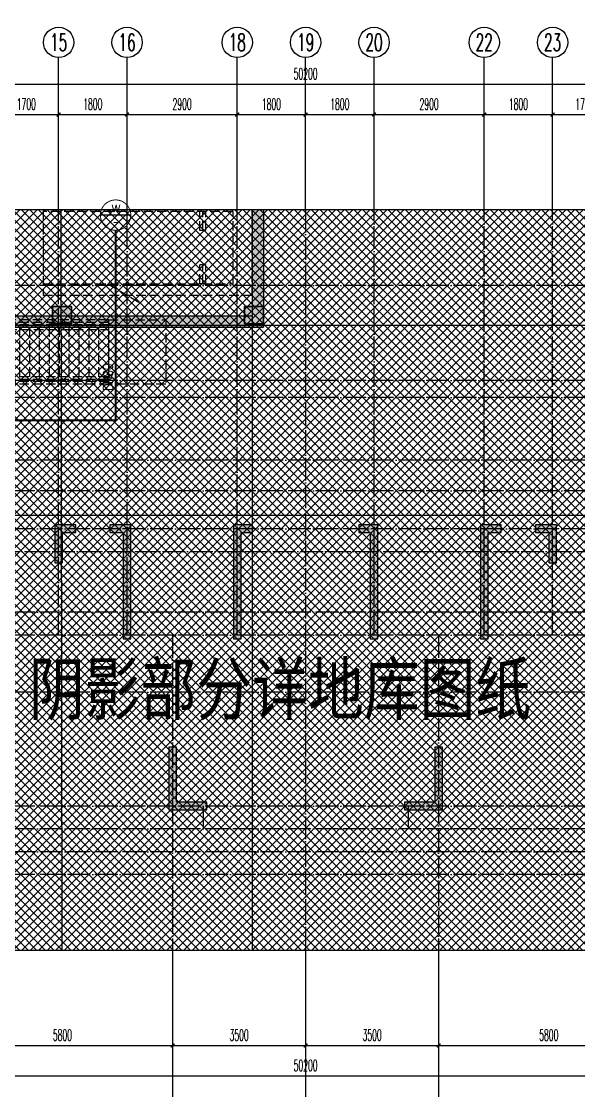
# Model space of a CAD drawing. Extents: x 27938 to 1507990, y 110129 to 923079.
# Drawn here: x 620329 to 634993, y 580436 to 608576 of the extents above; entities that cross this region are included whole.
import ezdxf
from ezdxf.enums import TextEntityAlignment as Align
from ezdxf.xclip import XClip

# ---------------------------------------------------------------- set-up
doc = ezdxf.new("R2010")
doc.units = 0
doc.header["$LTSCALE"] = 1000
doc.header["$MEASUREMENT"] = 0
doc.header["$XCLIPFRAME"] = 0
for name, pattern in [('#P_--_20B1_001_t3$0$DASH', [0.35, 0.25, -0.1]), ('DASH', [0.35, 0.25, -0.1]), ('DOTE', [2.4200000000000004, 2, -0.2, 0.02, -0.2])]:
    doc.linetypes.add(name, pattern=pattern)
for name, color, linetype in [('AXIS', 3, 'Continuous'), ('AXIS_TEXT', 7, 'Continuous'), ('COLUMN', 9, 'Continuous'), ('DIM_雨水', 4, 'Continuous'), ('DOTE', 1, 'Continuous'), ('HS-A-停车位（标准）', 9, 'Continuous'), ('HS-A-墙-砼', 41, 'Continuous'), ('PIPE-压力废', 31, 'YF'), ('PUB_HATCH', 8, 'Continuous'), ('STAIR', 2, 'Continuous'), ('text', 7, 'Continuous'), ('TEXT_压力废', 7, 'Continuous'), ('建-墙-填充', 8, 'Continuous')]:
    doc.layers.add(name, color=color, linetype=linetype)
doc.layers.add('填充', color=251, linetype='Continuous', lineweight=5)
doc.layers.add('砼柱', color=2, linetype='Continuous', lineweight=35)
doc.styles.add('_TCH_AXIS', font='COMPLEX', dxfattribs={"bigfont": 'GBCBIG'})
doc.styles.add('_TCH_DIM_T3', font='SIMPLEX.shx', dxfattribs={"width": 0.4941176470588236, "bigfont": 'GBCBIG.shx'})
doc.styles.add('_TWT_CIRCLE', font='COMPLEX', dxfattribs={"width": 1.1, "height": 3.5, "bigfont": 'HZTXT'})
doc.styles.add('_TWT_PIPEDN', font='SIMPLEX', dxfattribs={"width": 0.8, "height": 3.5, "bigfont": 'HZTXT'})
doc.styles.add('COMPLEX', font='COMPLEX')
doc.styles.get("Standard").update_dxf_attribs({"font": 'gbenor.shx', "bigfont": 'gbcbig.shx'})
doc.styles.add('黑体', font='simhei.ttf')
doc.linetypes.add('YF', pattern='A,3,-0.2,["YF",Standard,S=0.25,R=0,X=-0.1,Y=-0.115],-0.35', length=3.55)
doc.dimstyles.new('_TCH_ARCH&&100', dxfattribs={"dimtxt": 297.5, "dimasz": 100, "dimexe": 250, "dimexo": 300, "dimgap": 126.25, "dimtad": 1, "dimdec": 0, "dimzin": 0, "dimdsep": 46, "dimtxsty": '_TCH_DIM_T3', "dimblk": 'ARCHTICK', "dimcen": 0.09, "dimclrt": 4, "dimazin": 2, "dimtfac": 1, "dimtdec": 0, "dimtix": 1, "dimtmove": 2, "dimatfit": 3, "dimfxl": 100, "dimtolj": 1, "dimtzin": 0, "dimarcsym": 0})

# ---------------------------------------------------------------- blocks, each defined once
blk = doc.blocks.new('A$C25A378E3')
at = {"layer": 'HS-A-停车位（标准）', "linetype": 'DASH'}
for p, q in [((299.9288666398497, 4280.200665866025), (299.9276344913524, 4120.200664976728)), ((299.9288666398497, 4280.200665866025), (799.9285807174165, 4280.00894703425)), ((799.9285807174165, 4280.00894703425), (799.9273485837039, 4120.008946264163)), ((1699.929113851395, 4280.193678615266), (1699.927881702897, 4120.19367778569)), ((1699.929113851395, 4280.193678615266), (2199.928827928961, 4280.001959843212)), ((2199.928827928961, 4280.001959843212), (2199.927595795365, 4120.001958953799)), ((299.9276344913524, 4120.200664976728), (799.9273485837039, 4120.008946264163)), ((299.9282505712472, 4200.200665451237), (799.9279646449722, 4200.00894667895)), ((1699.927881702897, 4120.19367778569), (2199.927595795365, 4120.001958953799)), ((1699.928497782676, 4200.193678200361), (2199.928211856517, 4200.001959428308)), ((300.0205537431175, 1700.046125917463), (-199.9740653929766, 2550.049336581258)), ((2200.020893819514, 1700.035927985562), (2700.026429273654, 2550.032717227354))]:
    blk.add_line(p, q, dxfattribs=at)
for points in [[(1.164153218269348e-10, 5499.999999999884), (2499.999999842257, 5499.971898506512), (2499.938176556607, -0.02810114610474557), (-0.06182328553404659, 3.472669050097466e-07)], [(299.9943796824664, 4999.996627852321), (2199.994379562442, 4999.975270717288), (2199.938176575466, -0.02472896687686443), (299.9381766954903, -0.003371831844560802)]]:
    blk.add_lwpolyline(points, close=True, dxfattribs=at)
blk = doc.blocks.new('GFDGFSDFGD')
at = {"layer": 'PUB_HATCH'}
for points in [[(439566.4865317799, 373023.7243817647), (439016.5711227141, 373023.7242364523), (439016.5716928639, 372023.7232685714), (439216.5708743546, 372023.7239847798), (439216.5708215295, 372823.7236273639), (439566.4864635121, 372823.7234225881)], [(440466.568470567, 373023.7242148577), (440466.568470567, 372823.7242148577), (440816.568470567, 372823.7242148577), (440816.5684693679, 370023.7242154307), (441016.5684693679, 370023.7242154307), (441016.568470567, 373023.7242148577)], [(444216.4820426816, 373023.7489890837), (443716.5683577289, 373023.7489891474), (443716.5683619161, 370023.7265896607), (443916.5683628398, 370023.7265896607), (443916.5683577289, 372823.7489891474), (444216.4820426816, 372823.7489891108)], [(447016.7212195953, 373023.7489890837), (447016.7212195953, 372823.7489891108), (447316.6349045481, 372823.7489891474), (447316.6348994372, 370023.7265896607), (447516.6349003609, 370023.7265896607), (447516.6349045481, 373023.7489891474)], [(450766.6347917099, 373023.7242148577), (450216.6347917099, 373023.7242148577), (450216.634792909, 370023.7242154307), (450416.634792909, 370023.7242154307), (450416.6347917099, 372823.7242148577), (450766.6347917099, 372823.7242148577)], [(451666.7167304971, 373023.7243817647), (451666.7167987649, 372823.7234225881), (452016.6324407475, 372823.7236273639), (452016.6323879224, 372023.7239847798), (452216.631569413, 372023.7232685714), (452216.6321395629, 373023.7242364523)], [(443016.5668361224, 365523.7242152719), (443016.5668361224, 365723.7242152719), (442216.5679624286, 365723.7242152694), (442216.5679636151, 367173.7241577404), (442016.5679636151, 367173.7241577404), (442016.5679624286, 365523.7242152694)], [(448216.6364261545, 365523.7242152719), (449216.6352998484, 365523.7242152694), (449216.6352986619, 367173.7241577404), (449016.6352986619, 367173.7241577404), (449016.6352998484, 365723.7242152694), (448216.6364261545, 365723.7242152719)]]:
    blk.add_hatch(color=256, dxfattribs=at).paths.add_polyline_path(points)
at = {"layer": 'COLUMN', "color": 6}
for p, q in [((439566.4865317799, 373023.7243817647), (439016.5711227141, 373023.7242364523)), ((439016.5711227141, 373023.7242364523), (439016.5716928639, 372023.7232685714)), ((439566.4864635121, 372823.7234225881), (439566.4865317799, 373023.7243817647)), ((440466.568470567, 373023.7242148577), (440466.568470567, 372823.7242148577)), ((441016.568470567, 373023.7242148577), (440466.568470567, 373023.7242148577)), ((441016.5684693679, 370023.7242154307), (441016.568470567, 373023.7242148577)), ((444216.4820426816, 373023.7489890837), (443716.5683577289, 373023.7489891474)), ((443716.5683577289, 373023.7489891474), (443716.5683619161, 370023.7265896607)), ((444216.4820426816, 372823.7489891108), (444216.4820426816, 373023.7489890837)), ((447016.7212195953, 373023.7489890837), (447016.7212195953, 372823.7489891108)), ((447516.6349045481, 373023.7489891474), (447016.7212195953, 373023.7489890837)), ((447516.6349003609, 370023.7265896607), (447516.6349045481, 373023.7489891474)), ((450766.6347917099, 373023.7242148577), (450216.6347917099, 373023.7242148577)), ((450216.6347917099, 373023.7242148577), (450216.634792909, 370023.7242154307)), ((450766.6347917099, 372823.7242148577), (450766.6347917099, 373023.7242148577)), ((451666.7167304971, 373023.7243817647), (451666.7167987649, 372823.7234225881)), ((452216.6321395629, 373023.7242364523), (451666.7167304971, 373023.7243817647)), ((452216.631569413, 372023.7232685714), (452216.6321395629, 373023.7242364523)), ((439216.5708743546, 372023.7239847798), (439216.5708215295, 372823.7236273639)), ((439216.5708215295, 372823.7236273639), (439566.4864635121, 372823.7234225881)), ((440466.568470567, 372823.7242148577), (440816.568470567, 372823.7242148577)), ((440816.568470567, 372823.7242148577), (440816.5684693679, 370023.7242154307)), ((443916.5683628398, 370023.7265896607), (443916.5683577289, 372823.7489891474)), ((443916.5683577289, 372823.7489891474), (444216.4820426816, 372823.7489891108)), ((447016.7212195953, 372823.7489891108), (447316.6349045481, 372823.7489891474)), ((447316.6349045481, 372823.7489891474), (447316.6348994372, 370023.7265896607)), ((450416.634792909, 370023.7242154307), (450416.6347917099, 372823.7242148577)), ((450416.6347917099, 372823.7242148577), (450766.6347917099, 372823.7242148577)), ((451666.7167987649, 372823.7234225881), (452016.6324407475, 372823.7236273639)), ((452016.6324407475, 372823.7236273639), (452016.6323879224, 372023.7239847798)), ((439016.5716928639, 372023.7232685714), (439216.5708743546, 372023.7239847798)), ((452016.6323879224, 372023.7239847798), (452216.631569413, 372023.7232685714)), ((440816.5684693679, 370023.7242154307), (441016.5684693679, 370023.7242154307)), ((443716.5683619161, 370023.7265896607), (443916.5683628398, 370023.7265896607)), ((447316.6348994372, 370023.7265896607), (447516.6349003609, 370023.7265896607)), ((450216.634792909, 370023.7242154307), (450416.634792909, 370023.7242154307)), ((442216.5679636151, 367173.7241577404), (442016.5679636151, 367173.7241577404)), ((442016.5679636151, 367173.7241577404), (442016.5679624286, 365523.7242152694)), ((442216.5679624286, 365723.7242152694), (442216.5679636151, 367173.7241577404)), ((449216.6352986619, 367173.7241577404), (449016.6352986619, 367173.7241577404)), ((449016.6352986619, 367173.7241577404), (449016.6352998484, 365723.7242152694)), ((449216.6352998484, 365523.7242152694), (449216.6352986619, 367173.7241577404)), ((443016.5668361224, 365723.7242152719), (442216.5679624286, 365723.7242152694)), ((443016.5668361224, 365523.7242152719), (443016.5668361224, 365723.7242152719)), ((449016.6352998484, 365723.7242152694), (448216.6364261545, 365723.7242152719)), ((448216.6364261545, 365723.7242152719), (448216.6364261545, 365523.7242152719)), ((442016.5679624286, 365523.7242152694), (443016.5668361224, 365523.7242152719)), ((448216.6364261545, 365523.7242152719), (449216.6352998484, 365523.7242152694))]:
    blk.add_line(p, q, dxfattribs=at)
blk = doc.blocks.new('DFBFBFBGF')
at = {"layer": 'STAIR', "color": 246, "linetype": '#P_--_20B1_001_t3$0$DASH'}
for p, q in [((293136.325158803, 754230.1456084143), (287316.5787030022, 754230.1456084143)), ((293136.3251588031, 754160.1456084616), (287316.5787030022, 754160.1456084708)), ((293136.3251588018, 754030.1456084143), (293136.325158803, 754230.1456084143)), ((293136.3251588029, 754100.1456084616), (287316.5787030022, 754100.1456084704)), ((293136.3251588018, 754030.1456084143), (287316.5787030022, 754030.1456084145)), ((293136.325158803, 754030.1456084299), (288716.325158803, 754030.1456084299)), ((288716.325158803, 752730.1456084299), (288716.325158803, 754030.1456084299)), ((288716.325158803, 753970.1456084145), (293136.3251588018, 753970.1456083918)), ((288976.325158803, 752730.1456084299), (288976.325158803, 754030.1456084299)), ((289236.325158803, 752730.1456084299), (289236.325158803, 754030.1456084299)), ((289496.325158803, 752730.1456084299), (289496.325158803, 754030.1456084299)), ((289756.325158803, 752730.1456084299), (289756.325158803, 754030.1456084299)), ((290016.325158803, 752730.1456084299), (290016.325158803, 754030.1456084299)), ((290276.325158803, 752730.1456084299), (290276.325158803, 754030.1456084299)), ((290536.325158803, 752730.1456084299), (290536.325158803, 754030.1456084299)), ((290796.325158803, 752730.1456084299), (290796.325158803, 754030.1456084299)), ((291056.325158803, 752730.1456084299), (291056.325158803, 754030.1456084299)), ((291316.325158803, 752730.1456084299), (291316.325158803, 754030.1456084299)), ((291576.325158803, 752730.1456084299), (291576.325158803, 754030.1456084299)), ((291836.325158803, 752730.1456084299), (291836.325158803, 754030.1456084299)), ((292096.325158803, 752730.1456084299), (292096.325158803, 754030.1456084299)), ((292356.325158803, 752730.1456084299), (292356.325158803, 754030.1456084299)), ((292616.325158803, 752730.1456084299), (292616.325158803, 754030.1456084299)), ((292876.325158803, 752730.1456084299), (292876.325158803, 754030.1456084299)), ((293136.325158803, 752730.1456084299), (293136.325158803, 754030.1456084299)), ((293136.325158803, 752730.1456083826), (287316.5787030022, 752730.1456085002)), ((293136.3251588031, 752660.1456084299), (287316.5787030022, 752660.1456085349)), ((293136.3251588029, 752600.1456084299), (287316.5787030022, 752600.1456085352)), ((293136.3251588018, 752530.1456083826), (287316.5787030022, 752530.1456085071)), ((293136.325158803, 752730.1456084299), (288716.325158803, 752730.1456084299)), ((293136.3251588018, 752530.1456083826), (293136.325158803, 752730.1456083826))]:
    blk.add_line(p, q, dxfattribs=at)
blk.add_lwpolyline([(293136.325158803, 754230.1456084143), (294636.325158803, 754230.1456084143), (294636.325158803, 752530.1456083859), (293136.325158803, 752530.1456083859)], close=True, dxfattribs=at)
blk = doc.blocks.new('A$C74D73064')
at = {"layer": 'PUB_HATCH'}
for points in [[(130604.9318728894, 49118.66647453594), (130304.9318728894, 49118.66647453594), (130304.9318728895, 26773.82802979221), (130604.9318728895, 26473.8280308953)], [(125055.0351011349, 27019.25646163791), (125055.0351011349, 26569.25646163791), (125555.0351011349, 26569.25646163791), (125555.0351011349, 27019.25646163791)], [(130105.0351011349, 27019.25646163791), (130105.0351011349, 26569.25646163791), (130605.0351011349, 26569.25646163791), (130605.0351011349, 27019.25646163791)]]:
    blk.add_hatch(color=256, dxfattribs=at).paths.add_polyline_path(points)
at = {"layer": '填充'}
h = blk.add_hatch(dxfattribs=at)
h.set_pattern_fill('ANSI37', color=196, scale=100, style=0)
h.set_pattern_definition([(45, (-58932.59737397294, 57522.26104246161), (-112.2532015133644, 112.2532015133644), []), (135, (-58932.59737397294, 57522.26104246161), (-112.2532015133644, -112.2532015133644), [])])
h.paths.add_polyline_path([(117713.0347873358, 26673.58880965563), (117713.027807497, 25173.58439648885), (115163.0342666196, 25173.58439648873), (115163.0342666114, 23323.58563984511), (112162.9444614897, 23323.58563984593), (112162.944461487, 21073.60118549096), (113013.0466832343, 21073.56693949201), (113012.9889810322, 17373.59050885006), (117763.0345603736, 17373.52868499467), (117763.0308565806, 16673.58704488305), (120663.0330159289, 16673.58575970726), (120663.0353051919, 18773.65327837307), (120813.0364809121, 18773.51778691052), (120813.0341917342, 20673.72125824005), (120813.0312230967, 20673.83559061296), (120813.0381693014, 26673.58549266867)], flags=16)
h.paths.add_polyline_path([(122063.1425731329, 24973.82839983073), (120813.0362014109, 24973.82984714018), (120813.0391393763, 26673.82799488824), (122063.133088876, 26673.82048592455)])
h.paths.add_polyline_path([(104713.0339338902, 29573.58962593274), (158713.0208014316, 29573.58962593274), (158713.0208014316, 10073.58962710958), (104713.0339338902, 10073.58962710958)])
at = {"layer": '建-墙-填充'}
blk.add_hatch(color=256, dxfattribs=at).paths.add_polyline_path([(121996.4672588403, 26573.82799924313), (122113.1342046352, 26473.82799967211), (130604.9318728895, 26473.8280308953), (130304.9318728895, 26773.82802979221), (122013.1333672546, 26773.8279993044)])
at = {"color": 3}
blk.add_lwpolyline([(104713.0339338902, 29573.58962593274), (158713.0208014316, 29573.58962593274), (158713.0208014316, 10073.58962710958), (104713.0339338902, 10073.58962710958)], close=True, dxfattribs=at)
at = {"layer": 'DOTE', "color": 5}
for p, q in [((125240.0351011326, 54519.25646165141), (125305.0351011326, 3986.254199284944)), ((130305.0351011317, 54519.25646165141), (130305.0351011317, 3986.254199285409)), ((186069.1586907372, 26519.29986870708), (-82096.49317365023, 26519.29986870696)), ((186069.1586907371, 21519.29986870696), (-82096.49317365023, 21519.29986870696))]:
    blk.add_line(p, q, dxfattribs=at)
at = {"layer": 'HS-A-墙-砼'}
for p, q in [((130304.9318728894, 49118.66647453594), (130304.9318728895, 26773.82802979221)), ((130604.9318728894, 49118.66647453594), (130604.9318728895, 26473.8280308953)), ((122013.1333672546, 26773.8279993044), (130304.9318728895, 26773.82802979221)), ((122113.1342046352, 26473.82799967211), (130604.9318728895, 26473.8280308953))]:
    blk.add_line(p, q, dxfattribs=at)
at = {"layer": 'PUB_HATCH'}
for points in [[(125055.0351011349, 27019.25646163791), (125055.0351011349, 26569.25646163791), (125555.0351011349, 26569.25646163791), (125555.0351011349, 27019.25646163791)], [(130105.0351011349, 27019.25646163791), (130105.0351011349, 26569.25646163791), (130605.0351011349, 26569.25646163791), (130605.0351011349, 27019.25646163791)]]:
    blk.add_lwpolyline(points, close=True, dxfattribs=at)
at = {"layer": '砼柱', "lineweight": 35}
for points in [[(125055.0351011349, 27019.25646163791), (125055.0351011349, 26569.25646163791), (125555.0351011349, 26569.25646163791), (125555.0351011349, 27019.25646163791)], [(130105.0351011349, 27019.25646163791), (130105.0351011349, 26569.25646163791), (130605.0351011349, 26569.25646163791), (130605.0351011349, 27019.25646163791)]]:
    blk.add_lwpolyline(points, close=True, dxfattribs=at)
for name, p in [('DFBFBFBGF', (-166603.5447669273, -727556.3239211563)), ('GFDGFSDFGD', (-313903.5447653758, -351750.1352055786))]:
    blk.add_blockref(name, p)
at = {"layer": 'HS-A-停车位（标准）', "linetype": 'DASH', "xscale": -0.9999999999999998, "rotation": 269.9993559612105}
blk.add_blockref('A$C25A378E3', (124805.035101479, 27319.3182849366), dxfattribs=at)
blk = doc.blocks.new('HFHFTHFD')
at = {"layer": 'DOTE', "color": 0, "linetype": 'DOTE', "ltscale": 0.3}
for p, q in [((439116.5787031571, 601748.8100473222), (439116.5787025715, 612948.8100463543)), ((440916.5787032476, 601748.8100473222), (440916.5787032476, 612948.8100463543)), ((443816.578703357, 601748.8100391305), (443816.5787033571, 612948.8100463543)), ((445616.5787024723, 612948.8100463543), (445616.5787024723, 593448.8100475312)), ((447416.5787015875, 601748.8100391305), (447416.5787015874, 612948.8100463543)), ((450316.5787016969, 601748.8100473222), (450316.5787016969, 612948.8100463543)), ((452116.5787017875, 601748.8100473222), (452116.578702373, 612948.8100463543)), ((472616.5787020951, 610948.8100463543), (418616.5787028495, 610948.8100463543)), ((472616.5787020951, 608448.8100463543), (418616.5787028495, 608448.8100463543)), ((472616.5787020951, 607998.8100463543), (418616.5787028495, 607998.8100463543)), ((472616.5787020951, 606348.8100465569), (418616.5787028495, 606348.8100465569)), ((472616.5787020951, 605548.8100406288), (418616.5787028495, 605548.8100406289)), ((472616.5787020951, 604548.8100471114), (418616.5787028495, 604548.8100471116)), ((418616.5787028495, 603949.0803176122), (472616.5787020951, 603949.0802720234)), ((472616.5787020951, 602348.8100463724), (418616.5787028495, 602348.8100463726)), ((472616.5787020951, 601748.8100473221), (418616.5787028495, 601748.8100473222)), ((442116.5787120232, 601748.8100392178), (442116.5787120232, 593448.8100475312)), ((449116.5786929213, 601748.8100392178), (449116.5786929213, 593448.8100475312)), ((472616.5787020951, 600248.810045596), (418616.5787028495, 600248.8100466327)), ((472616.5787020951, 597248.8100389724), (418616.5787028495, 597248.8100389724)), ((442916.5787231674, 597248.8100389725), (442916.5787231674, 596648.8100389723)), ((448316.5786817771, 597248.8100389725), (448316.5786817771, 596648.8100389723)), ((472616.5787020951, 596648.8100389723), (418616.5787028495, 596648.8100389723)), ((472616.5787020951, 596048.810047531), (418616.5787028495, 596048.810047531)), ((472616.5787020951, 595448.810047531), (418616.5787028495, 595448.8100475312))]:
    blk.add_line(p, q, dxfattribs=at)
blk = doc.blocks.new('_ArchTick')
at = {"color": 0, "linetype": 'ByBlock', "const_width": 0.4}
blk.add_lwpolyline([(-0.5, -0.5), (0.5, 0.5)], dxfattribs=at)
blk = doc.blocks.new('*D357')
at = {"layer": 'AXIS', "color": 0, "lineweight": -2}
for p, q in [((634309.3968906796, 603923.7467498609), (634309.3968906796, 606373.7467498184)), ((636009.3968895422, 603923.746749776), (636009.3968895422, 606373.7467498184)), ((634309.3968906796, 606123.7467498184), (636009.3968895422, 606123.7467498184))]:
    blk.add_line(p, q, dxfattribs=at)
at = {"layer": 'Defpoints', "color": 0}
for p in [(636009.3968895422, 606123.7467498184), (634309.3968906796, 603623.7467498609), (636009.3968895422, 603623.746749776)]:
    blk.add_point(p, dxfattribs=at)
at = {"layer": 'AXIS', "color": 0, "lineweight": -2, "xscale": 100, "yscale": 100, "zscale": 100, "rotation": 180}
blk.add_blockref('_ArchTick', (634309.3968906796, 606123.7467498184), dxfattribs=at)
at = {"layer": 'AXIS', "color": 0, "lineweight": -2, "xscale": 100, "yscale": 100, "zscale": 100}
blk.add_blockref('_ArchTick', (636009.3968895422, 606123.7467498184), dxfattribs=at)
at = {"layer": 'AXIS', "color": 4, "insert": (635159.3968901109, 606398.7467498184), "char_height": 297.5, "attachment_point": 5, "style": '_TCH_DIM_T3'}
blk.add_mtext('\\A1;1700', dxfattribs=at)
blk = doc.blocks.new('*D358')
at = {"layer": 'AXIS', "color": 0, "lineweight": -2}
for p, q in [((632509.3968900295, 603923.7467499509), (632509.3968900295, 606373.7467499059)), ((634309.3968906796, 603923.7467498609), (634309.3968906796, 606373.7467499059)), ((632509.3968900295, 606123.7467499059), (634309.3968906796, 606123.7467499059))]:
    blk.add_line(p, q, dxfattribs=at)
at = {"layer": 'Defpoints', "color": 0}
for p in [(634309.3968906796, 606123.7467499059), (632509.3968900295, 603623.7467499509), (634309.3968906796, 603623.7467498609)]:
    blk.add_point(p, dxfattribs=at)
at = {"layer": 'AXIS', "color": 0, "lineweight": -2, "xscale": 100, "yscale": 100, "zscale": 100, "rotation": 180}
blk.add_blockref('_ArchTick', (632509.3968900295, 606123.7467499059), dxfattribs=at)
at = {"layer": 'AXIS', "color": 0, "lineweight": -2, "xscale": 100, "yscale": 100, "zscale": 100}
blk.add_blockref('_ArchTick', (634309.3968906796, 606123.7467499059), dxfattribs=at)
at = {"layer": 'AXIS', "color": 4, "insert": (633409.3968903546, 606398.7467499059), "char_height": 297.5, "attachment_point": 5, "style": '_TCH_DIM_T3'}
blk.add_mtext('\\A1;1800', dxfattribs=at)
blk = doc.blocks.new('*D359')
at = {"layer": 'AXIS', "color": 0, "lineweight": -2}
for p, q in [((629609.3968899201, 603923.746750096), (629609.3968899201, 606373.7467500234)), ((632509.3968900295, 603923.7467499509), (632509.3968900295, 606373.7467500234)), ((629609.3968899201, 606123.7467500234), (632509.3968900295, 606123.7467500234))]:
    blk.add_line(p, q, dxfattribs=at)
at = {"layer": 'Defpoints', "color": 0}
for p in [(632509.3968900295, 606123.7467500234), (629609.3968899201, 603623.746750096), (632509.3968900295, 603623.7467499509)]:
    blk.add_point(p, dxfattribs=at)
at = {"layer": 'AXIS', "color": 0, "lineweight": -2, "xscale": 100, "yscale": 100, "zscale": 100, "rotation": 180}
blk.add_blockref('_ArchTick', (629609.3968899201, 606123.7467500234), dxfattribs=at)
at = {"layer": 'AXIS', "color": 0, "lineweight": -2, "xscale": 100, "yscale": 100, "zscale": 100}
blk.add_blockref('_ArchTick', (632509.3968900295, 606123.7467500234), dxfattribs=at)
at = {"layer": 'AXIS', "color": 4, "insert": (631059.3968899748, 606398.7467500234), "char_height": 297.5, "attachment_point": 5, "style": '_TCH_DIM_T3'}
blk.add_mtext('\\A1;2900', dxfattribs=at)
blk = doc.blocks.new('*D360')
at = {"layer": 'AXIS', "color": 0, "lineweight": -2}
for p, q in [((627809.3968908049, 603923.746750186), (627809.3968908049, 606373.746750141)), ((629609.3968899201, 603923.746750096), (629609.3968899201, 606373.746750141)), ((627809.3968908049, 606123.746750141), (629609.3968899201, 606123.746750141))]:
    blk.add_line(p, q, dxfattribs=at)
at = {"layer": 'Defpoints', "color": 0}
for p in [(629609.3968899201, 606123.746750141), (627809.3968908049, 603623.746750186), (629609.3968899201, 603623.746750096)]:
    blk.add_point(p, dxfattribs=at)
at = {"layer": 'AXIS', "color": 0, "lineweight": -2, "xscale": 100, "yscale": 100, "zscale": 100, "rotation": 180}
blk.add_blockref('_ArchTick', (627809.3968908049, 606123.746750141), dxfattribs=at)
at = {"layer": 'AXIS', "color": 0, "lineweight": -2, "xscale": 100, "yscale": 100, "zscale": 100}
blk.add_blockref('_ArchTick', (629609.3968899201, 606123.746750141), dxfattribs=at)
at = {"layer": 'AXIS', "color": 4, "insert": (628709.3968903625, 606398.746750141), "char_height": 297.5, "attachment_point": 5, "style": '_TCH_DIM_T3'}
blk.add_mtext('\\A1;1800', dxfattribs=at)
blk = doc.blocks.new('*D369')
at = {"layer": 'AXIS', "color": 0, "lineweight": -2}
for p, q in [((619609.3968920679, 603923.7467501861), (619609.3968920679, 606373.7467501861)), ((621309.3968909304, 603923.7467501861), (621309.3968909304, 606373.7467501861)), ((619609.3968920679, 606123.7467501861), (621309.3968909304, 606123.7467501861))]:
    blk.add_line(p, q, dxfattribs=at)
at = {"layer": 'Defpoints', "color": 0}
for p in [(621309.3968909304, 606123.7467501861), (619609.3968920679, 603623.7467501861), (621309.3968909304, 603623.7467501861)]:
    blk.add_point(p, dxfattribs=at)
at = {"layer": 'AXIS', "color": 0, "lineweight": -2, "xscale": 100, "yscale": 100, "zscale": 100, "rotation": 180}
blk.add_blockref('_ArchTick', (619609.3968920679, 606123.7467501861), dxfattribs=at)
at = {"layer": 'AXIS', "color": 0, "lineweight": -2, "xscale": 100, "yscale": 100, "zscale": 100}
blk.add_blockref('_ArchTick', (621309.3968909304, 606123.7467501861), dxfattribs=at)
at = {"layer": 'AXIS', "color": 4, "insert": (620459.3968914992, 606398.7467501861), "char_height": 297.5, "attachment_point": 5, "style": '_TCH_DIM_T3'}
blk.add_mtext('\\A1;1700', dxfattribs=at)
blk = doc.blocks.new('*D370')
at = {"layer": 'AXIS', "color": 0, "lineweight": -2}
for p, q in [((621309.3968909304, 603923.7467501861), (621309.3968909304, 606373.7467501861)), ((623109.3968915804, 603923.7467501861), (623109.3968915804, 606373.7467501861)), ((621309.3968909304, 606123.7467501861), (623109.3968915804, 606123.7467501861))]:
    blk.add_line(p, q, dxfattribs=at)
at = {"layer": 'Defpoints', "color": 0}
for p in [(623109.3968915804, 606123.7467501861), (621309.3968909304, 603623.7467501861), (623109.3968915804, 603623.7467501861)]:
    blk.add_point(p, dxfattribs=at)
at = {"layer": 'AXIS', "color": 0, "lineweight": -2, "xscale": 100, "yscale": 100, "zscale": 100, "rotation": 180}
blk.add_blockref('_ArchTick', (621309.3968909304, 606123.7467501861), dxfattribs=at)
at = {"layer": 'AXIS', "color": 0, "lineweight": -2, "xscale": 100, "yscale": 100, "zscale": 100}
blk.add_blockref('_ArchTick', (623109.3968915804, 606123.7467501861), dxfattribs=at)
at = {"layer": 'AXIS', "color": 4, "insert": (622209.3968912554, 606398.7467501861), "char_height": 297.5, "attachment_point": 5, "style": '_TCH_DIM_T3'}
blk.add_mtext('\\A1;1800', dxfattribs=at)
blk = doc.blocks.new('*D371')
at = {"layer": 'AXIS', "color": 0, "lineweight": -2}
for p, q in [((623109.3968915804, 603923.7467501861), (623109.3968915804, 606373.7467501861)), ((626009.3968916901, 603923.7467501861), (626009.3968916901, 606373.7467501861)), ((623109.3968915804, 606123.7467501861), (626009.3968916901, 606123.7467501861))]:
    blk.add_line(p, q, dxfattribs=at)
at = {"layer": 'Defpoints', "color": 0}
for p in [(626009.3968916901, 606123.7467501861), (623109.3968915804, 603623.7467501861), (626009.3968916901, 603623.7467501861)]:
    blk.add_point(p, dxfattribs=at)
at = {"layer": 'AXIS', "color": 0, "lineweight": -2, "xscale": 100, "yscale": 100, "zscale": 100, "rotation": 180}
blk.add_blockref('_ArchTick', (623109.3968915804, 606123.7467501861), dxfattribs=at)
at = {"layer": 'AXIS', "color": 0, "lineweight": -2, "xscale": 100, "yscale": 100, "zscale": 100}
blk.add_blockref('_ArchTick', (626009.3968916901, 606123.7467501861), dxfattribs=at)
at = {"layer": 'AXIS', "color": 4, "insert": (624559.3968916353, 606398.7467501861), "char_height": 297.5, "attachment_point": 5, "style": '_TCH_DIM_T3'}
blk.add_mtext('\\A1;2900', dxfattribs=at)
blk = doc.blocks.new('*D372')
at = {"layer": 'AXIS', "color": 0, "lineweight": -2}
for p, q in [((626009.3968916901, 603923.7467501861), (626009.3968916901, 606373.7467501861)), ((627809.3968908052, 603923.7467501861), (627809.3968908052, 606373.7467501861)), ((626009.3968916901, 606123.7467501861), (627809.3968908052, 606123.7467501861))]:
    blk.add_line(p, q, dxfattribs=at)
at = {"layer": 'Defpoints', "color": 0}
for p in [(627809.3968908052, 606123.7467501861), (626009.3968916901, 603623.7467501861), (627809.3968908052, 603623.7467501861)]:
    blk.add_point(p, dxfattribs=at)
at = {"layer": 'AXIS', "color": 0, "lineweight": -2, "xscale": 100, "yscale": 100, "zscale": 100, "rotation": 180}
blk.add_blockref('_ArchTick', (626009.3968916901, 606123.7467501861), dxfattribs=at)
at = {"layer": 'AXIS', "color": 0, "lineweight": -2, "xscale": 100, "yscale": 100, "zscale": 100}
blk.add_blockref('_ArchTick', (627809.3968908052, 606123.7467501861), dxfattribs=at)
at = {"layer": 'AXIS', "color": 4, "insert": (626909.3968912477, 606398.7467501861), "char_height": 297.5, "attachment_point": 5, "style": '_TCH_DIM_T3'}
blk.add_mtext('\\A1;1800', dxfattribs=at)
blk = doc.blocks.new('*D373')
at = {"layer": 'AXIS', "color": 0, "lineweight": -2}
for p, q in [((602709.3968911532, 603923.7467489267), (602709.3968911532, 607173.7467501863)), ((652909.3968904568, 603923.7467489267), (652909.3968904568, 607173.7467501863)), ((602709.3968911532, 606923.7467501863), (652909.3968904568, 606923.7467501863))]:
    blk.add_line(p, q, dxfattribs=at)
at = {"layer": 'Defpoints', "color": 0}
for p in [(652909.3968904568, 606923.7467501863), (602709.3968911532, 603623.7467489267), (652909.3968904568, 603623.7467489267)]:
    blk.add_point(p, dxfattribs=at)
at = {"layer": 'AXIS', "color": 0, "lineweight": -2, "xscale": 100, "yscale": 100, "zscale": 100, "rotation": 180}
blk.add_blockref('_ArchTick', (602709.3968911532, 606923.7467501863), dxfattribs=at)
at = {"layer": 'AXIS', "color": 0, "lineweight": -2, "xscale": 100, "yscale": 100, "zscale": 100}
blk.add_blockref('_ArchTick', (652909.3968904568, 606923.7467501863), dxfattribs=at)
at = {"layer": 'AXIS', "color": 4, "insert": (627809.396890805, 607198.7467501863), "char_height": 297.5, "attachment_point": 5, "style": '_TCH_DIM_T3'}
blk.add_mtext('\\A1;50200', dxfattribs=at)
blk = doc.blocks.new('*D379')
at = {"layer": 'AXIS', "color": 0, "lineweight": -2}
for p, q in [((631309.3903153986, 583823.746751363), (631309.3903153986, 581373.746751363)), ((637109.3754160679, 583823.746751363), (637109.3754160679, 581373.746751363)), ((631309.3903153986, 581623.746751363), (637109.3754160679, 581623.746751363))]:
    blk.add_line(p, q, dxfattribs=at)
at = {"layer": 'Defpoints', "color": 0}
for p in [(631309.3903153986, 584123.746751363), (637109.3754160679, 584123.746751363), (637109.3754160679, 581623.746751363)]:
    blk.add_point(p, dxfattribs=at)
at = {"layer": 'AXIS', "color": 0, "lineweight": -2, "xscale": 100, "yscale": 100, "zscale": 100, "rotation": 180}
blk.add_blockref('_ArchTick', (631309.3903153986, 581623.746751363), dxfattribs=at)
at = {"layer": 'AXIS', "color": 0, "lineweight": -2, "xscale": 100, "yscale": 100, "zscale": 100}
blk.add_blockref('_ArchTick', (637109.3754160679, 581623.746751363), dxfattribs=at)
at = {"layer": 'AXIS', "color": 4, "insert": (634209.3828657332, 581898.746751363), "char_height": 297.5, "attachment_point": 5, "style": '_TCH_DIM_T3'}
blk.add_mtext('\\A1;5800', dxfattribs=at)
blk = doc.blocks.new('*D380')
at = {"layer": 'AXIS', "color": 0, "lineweight": -2}
for p, q in [((627809.3903249495, 583823.746751363), (627809.3903249495, 581373.746751363)), ((631309.3903153986, 583823.746751363), (631309.3903153986, 581373.746751363)), ((627809.3903249495, 581623.746751363), (631309.3903153986, 581623.746751363))]:
    blk.add_line(p, q, dxfattribs=at)
at = {"layer": 'Defpoints', "color": 0}
for p in [(627809.3903249495, 584123.746751363), (631309.3903153986, 584123.746751363), (631309.3903153986, 581623.746751363)]:
    blk.add_point(p, dxfattribs=at)
at = {"layer": 'AXIS', "color": 0, "lineweight": -2, "xscale": 100, "yscale": 100, "zscale": 100, "rotation": 180}
blk.add_blockref('_ArchTick', (627809.3903249495, 581623.746751363), dxfattribs=at)
at = {"layer": 'AXIS', "color": 0, "lineweight": -2, "xscale": 100, "yscale": 100, "zscale": 100}
blk.add_blockref('_ArchTick', (631309.3903153986, 581623.746751363), dxfattribs=at)
at = {"layer": 'AXIS', "color": 4, "insert": (629559.390320174, 581898.746751363), "char_height": 297.5, "attachment_point": 5, "style": '_TCH_DIM_T3'}
blk.add_mtext('\\A1;3500', dxfattribs=at)
blk = doc.blocks.new('*D386')
at = {"layer": 'AXIS', "color": 0, "lineweight": -2}
for p, q in [((618509.4052338311, 583823.746751363), (618509.4052338311, 581373.746751363)), ((624309.3903345005, 583823.746751363), (624309.3903345005, 581373.746751363)), ((618509.4052338311, 581623.746751363), (624309.3903345005, 581623.746751363))]:
    blk.add_line(p, q, dxfattribs=at)
at = {"layer": 'Defpoints', "color": 0}
for p in [(618509.4052338311, 584123.746751363), (624309.3903345005, 584123.746751363), (624309.3903345005, 581623.746751363)]:
    blk.add_point(p, dxfattribs=at)
at = {"layer": 'AXIS', "color": 0, "lineweight": -2, "xscale": 100, "yscale": 100, "zscale": 100, "rotation": 180}
blk.add_blockref('_ArchTick', (618509.4052338311, 581623.746751363), dxfattribs=at)
at = {"layer": 'AXIS', "color": 0, "lineweight": -2, "xscale": 100, "yscale": 100, "zscale": 100}
blk.add_blockref('_ArchTick', (624309.3903345005, 581623.746751363), dxfattribs=at)
at = {"layer": 'AXIS', "color": 4, "insert": (621409.3977841658, 581898.746751363), "char_height": 297.5, "attachment_point": 5, "style": '_TCH_DIM_T3'}
blk.add_mtext('\\A1;5800', dxfattribs=at)
blk = doc.blocks.new('*D387')
at = {"layer": 'AXIS', "color": 0, "lineweight": -2}
for p, q in [((624309.3903345005, 583823.746751363), (624309.3903345005, 581373.746751363)), ((627809.3903249495, 583823.746751363), (627809.3903249495, 581373.746751363)), ((624309.3903345005, 581623.746751363), (627809.3903249495, 581623.746751363))]:
    blk.add_line(p, q, dxfattribs=at)
at = {"layer": 'Defpoints', "color": 0}
for p in [(624309.3903345005, 584123.746751363), (627809.3903249495, 584123.746751363), (627809.3903249495, 581623.746751363)]:
    blk.add_point(p, dxfattribs=at)
at = {"layer": 'AXIS', "color": 0, "lineweight": -2, "xscale": 100, "yscale": 100, "zscale": 100, "rotation": 180}
blk.add_blockref('_ArchTick', (624309.3903345005, 581623.746751363), dxfattribs=at)
at = {"layer": 'AXIS', "color": 0, "lineweight": -2, "xscale": 100, "yscale": 100, "zscale": 100}
blk.add_blockref('_ArchTick', (627809.3903249495, 581623.746751363), dxfattribs=at)
at = {"layer": 'AXIS', "color": 4, "insert": (626059.390329725, 581898.746751363), "char_height": 297.5, "attachment_point": 5, "style": '_TCH_DIM_T3'}
blk.add_mtext('\\A1;3500', dxfattribs=at)
blk = doc.blocks.new('*D388')
at = {"layer": 'AXIS', "color": 0, "lineweight": -2}
for p, q in [((602709.3968911417, 583823.746751363), (602709.3968911417, 580573.746751363)), ((652909.3837587573, 583823.746751363), (652909.3837587573, 580573.746751363)), ((602709.3968911417, 580823.746751363), (652909.3837587573, 580823.746751363))]:
    blk.add_line(p, q, dxfattribs=at)
at = {"layer": 'Defpoints', "color": 0}
for p in [(602709.3968911417, 584123.746751363), (652909.3837587573, 584123.746751363), (652909.3837587573, 580823.746751363)]:
    blk.add_point(p, dxfattribs=at)
at = {"layer": 'AXIS', "color": 0, "lineweight": -2, "xscale": 100, "yscale": 100, "zscale": 100, "rotation": 180}
blk.add_blockref('_ArchTick', (602709.3968911417, 580823.746751363), dxfattribs=at)
at = {"layer": 'AXIS', "color": 0, "lineweight": -2, "xscale": 100, "yscale": 100, "zscale": 100}
blk.add_blockref('_ArchTick', (652909.3837587573, 580823.746751363), dxfattribs=at)
at = {"layer": 'AXIS', "color": 4, "insert": (627809.3903249495, 581098.746751363), "char_height": 297.5, "attachment_point": 5, "style": '_TCH_DIM_T3'}
blk.add_mtext('\\A1;50200', dxfattribs=at)
blk = doc.blocks.new('_AXISO')
blk.add_circle((0, 0), 0.5)
at = {"layer": 'AXIS_TEXT', "style": 'COMPLEX', "width": 1.041666666666667}
blk.add_attdef('A', text='', height=0.56, dxfattribs=at).set_placement((-0.25, -0.28), (0.25, -0.28), align=Align.FIT)

msp = doc.modelspace()

# ---------------------------------------------------------------- hatches: boundary and pattern name
at = {"layer": 'PIPE-压力废'}
for points in [[(622809.0704816496, 598073.745711622), (622809.0704816632, 598046.2457116179), (622836.5704816487, 598046.245711622)], [(622809.0704816496, 598073.745711622), (622836.5704816632, 598073.7457116179), (622836.5704816487, 598046.245711622)]]:
    msp.add_hatch(color=256, dxfattribs=at).paths.add_polyline_path(points)

# ---------------------------------------------------------------- linework, layer by layer
at = {"layer": 'AXIS', "color": 8}
for p, q in [((621309.3968909305, 603623.746751045), (621309.3968909305, 607623.746751045)), ((623109.3968915804, 603623.7467501933), (623109.3968915804, 607623.7467501933)), ((626009.3968916901, 603623.7467501928), (626009.3968916901, 607623.7467501928)), ((627809.3968908051, 603623.7467501933), (627809.3968908051, 607623.7467501933)), ((629609.3968899201, 603623.746750103), (629609.3968901202, 607623.746750103)), ((632509.3968900297, 603623.7467499581), (632509.3968902294, 607623.7467499581)), ((634309.3968906796, 603623.74675072), (634309.3968908794, 607623.74675072)), ((624309.3903345005, 584123.6887660023), (624309.3903345005, 580123.6887660023)), ((627809.3903249495, 584123.6887660023), (627809.3903249495, 580123.6887660023)), ((631309.3903153985, 584123.6887660023), (631309.3903153985, 580123.6887660023))]:
    msp.add_line(p, q, dxfattribs=at)
at = {"layer": 'DIM_雨水'}
msp.add_line((623209.0704816632, 603476.9463267772), (622409.0704816632, 603476.9463267772), dxfattribs=at)
at = {"layer": 'DIM_雨水', "const_width": 25}
msp.add_lwpolyline([(623209.0704816632, 603476.9463267772, 1), (622409.0704816632, 603476.9463267772, 1)], format="xyb", close=True, dxfattribs=at)
at = {"layer": 'PIPE-压力废', "const_width": 55.00000000000001}
for points in [[(622809.0704816632, 600373.7457116959), (622809.0704816632, 603076.9463267772)], [(622809.0704816632, 598073.7457116179), (622809.0704816632, 600373.7457116959)], [(622809.0704816632, 598073.7457116179), (616459.0704816632, 598073.7457116179)]]:
    msp.add_lwpolyline(points, dxfattribs=at)

# ---------------------------------------------------------------- block references
at = {"color": 8}
ref = msp.add_blockref('A$C74D73064', (496096.3629572885, 574050.1571242533), dxfattribs=at)
XClip(ref).set_block_clipping_path([(104713.0339338902, 10073.589627109584), (158713.0208014316, 29573.5896259328)])
at = {"color": 169}
msp.add_blockref('HFHFTHFD', (182192.8181883293, -9325.063296168228), dxfattribs=at)
at = {"color": 8}
msp.add_blockref('GFDGFSDFGD', (182192.8181919127, 222300.0219186748), dxfattribs=at)
at = {"layer": 'AXIS', "color": 8}
ref = msp.add_blockref('_AXISO', (621309.3968909305, 608023.746751045), dxfattribs=dict(at, xscale=800, yscale=800, zscale=800))
ref.add_attrib('A', '15', dxfattribs={"layer": 'AXIS_TEXT', "color": 8, "ltscale": 0.5, "height": 452.5483399593904, "style": '_TCH_AXIS', "width": 0.7241379310346052}).set_placement((621083.1227209507, 607797.4725810653), (621535.6710609102, 607797.4725810653), align=Align.FIT)
ref = msp.add_blockref('_AXISO', (623109.3968915804, 608023.7467501933), dxfattribs=dict(at, xscale=800, yscale=800, zscale=800))
ref.add_attrib('A', '16', dxfattribs={"layer": 'AXIS_TEXT', "color": 8, "ltscale": 0.5, "height": 452.5483399593904, "style": '_TCH_AXIS', "width": 0.7241379310346049}).set_placement((622883.1227216007, 607797.4725802136), (623335.6710615602, 607797.4725802136), align=Align.FIT)
ref = msp.add_blockref('_AXISO', (626009.3968916901, 608023.7467501928), dxfattribs=dict(at, xscale=800, yscale=800, zscale=800))
ref.add_attrib('A', '18', dxfattribs={"layer": 'AXIS_TEXT', "color": 8, "ltscale": 0.5, "height": 452.5483399593904, "style": '_TCH_AXIS', "width": 0.724137931034605}).set_placement((625783.1227217104, 607797.4725802131), (626235.6710616698, 607797.4725802131), align=Align.FIT)
ref = msp.add_blockref('_AXISO', (627809.3968908051, 608023.7467501933), dxfattribs=dict(at, xscale=800, yscale=800, zscale=800))
ref.add_attrib('A', '19', dxfattribs={"layer": 'AXIS_TEXT', "color": 8, "ltscale": 0.5, "height": 452.5483399593904, "style": '_TCH_AXIS', "width": 0.7241379310346049}).set_placement((627583.1227208254, 607797.4725802136), (628035.6710607848, 607797.4725802136), align=Align.FIT)
ref = msp.add_blockref('_AXISO', (629609.3968901403, 608023.746750103), dxfattribs=dict(at, xscale=800, yscale=800, zscale=800))
ref.add_attrib('A', '20', dxfattribs={"layer": 'AXIS_TEXT', "color": 8, "ltscale": 0.5, "height": 452.5483399593904, "style": '_TCH_AXIS', "width": 0.6176470588236336}).set_placement((629383.1227201605, 607797.4725801232), (629835.67106012, 607797.4725801232), align=Align.FIT)
ref = msp.add_blockref('_AXISO', (632509.3968902495, 608023.7467499581), dxfattribs=dict(at, xscale=800, yscale=800, zscale=800))
ref.add_attrib('A', '22', dxfattribs={"layer": 'AXIS_TEXT', "color": 8, "ltscale": 0.5, "height": 452.5483399593904, "style": '_TCH_AXIS', "width": 0.6176470588236335}).set_placement((632283.1227202697, 607797.4725799784), (632735.6710602292, 607797.4725799784), align=Align.FIT)
ref = msp.add_blockref('_AXISO', (634309.3968908994, 608023.74675072), dxfattribs=dict(at, xscale=800, yscale=800, zscale=800))
ref.add_attrib('A', '23', dxfattribs={"layer": 'AXIS_TEXT', "color": 8, "ltscale": 0.5, "height": 452.5483399593904, "style": '_TCH_AXIS', "width": 0.6176470588236336}).set_placement((634083.1227209197, 607797.4725807402), (634535.6710608791, 607797.4725807402), align=Align.FIT)

# ---------------------------------------------------------------- texts
at = {"layer": 'DIM_雨水', "color": 7, "style": '_TWT_CIRCLE'}
for s, height, width, p, p2 in [('W', 193.2723349702158, 1.100000000000048, (622697.7088029423, 603553.3116334478), (622942.7044961284, 603553.3116334478)), ('-', 206.9854468473848, 0.8555555555551326, (622733.1758178192, 603195.6614559983), (622900.144078276, 603195.6614559983))]:
    msp.add_text(s, height=height, dxfattribs=dict(at, width=width)).set_placement(p, p2, align=Align.FIT)
at = {"layer": 'text', "color": 8, "style": '黑体', "width": 0.8}
msp.add_text('阴影部分详地库图纸', height=1345.89029535865, dxfattribs=at).set_placement((620526.2190744993, 590334.4825630884))
at = {"layer": 'TEXT_压力废', "style": '_TWT_PIPEDN', "width": 0.8}
msp.add_text('DN80', height=250, rotation=90, dxfattribs=at).set_placement((622734.0704816632, 598857.0790449902))

# ---------------------------------------------------------------- dimensions: what is measured, and where the dimension line sits
at = {"layer": 'AXIS', "color": 8}
for p1, p2, distance, picture, middle in [((602709.3968911532, 603623.7467489267), (652909.3968904568, 603623.7467489267), 3300.000001259614, '*D373', (627809.396890805, 607198.7467501863)), ((619609.3968920679, 603623.7467501861), (621309.3968909304, 603623.7467501861), 2499.9999999999995, '*D369', (620459.3968914992, 606398.7467501861)), ((621309.3968909304, 603623.7467501861), (623109.3968915804, 603623.7467501861), 2500, '*D370', (622209.3968912554, 606398.7467501861)), ((623109.3968915804, 603623.7467501861), (626009.3968916901, 603623.7467501861), 2500, '*D371', (624559.3968916353, 606398.7467501861)), ((626009.3968916901, 603623.7467501861), (627809.3968908052, 603623.7467501861), 2500.0000000000005, '*D372', (626909.3968912477, 606398.7467501861)), ((627809.3968908049, 603623.746750186), (629609.3968899201, 603623.746750096), 2500.0000000450527, '*D360', (628709.3968903625, 606398.746750141)), ((629609.3968899201, 603623.746750096), (632509.3968900295, 603623.7467499509), 2500.0000000725267, '*D359', (631059.3968899748, 606398.7467500234)), ((632509.3968900295, 603623.7467499509), (634309.3968906796, 603623.7467498609), 2500.0000000449363, '*D358', (633409.3968903546, 606398.7467499059)), ((634309.3968906796, 603623.7467498609), (636009.3968895422, 603623.746749776), 2500.000000042492, '*D357', (635159.3968901109, 606398.7467498184)), ((602709.3968911417, 584123.746751363), (652909.3837587573, 584123.746751363), -3300.0000000000005, '*D388', (627809.3903249495, 581098.746751363)), ((618509.4052338311, 584123.746751363), (624309.3903345005, 584123.746751363), -2500, '*D386', (621409.3977841658, 581898.746751363)), ((624309.3903345005, 584123.746751363), (627809.3903249495, 584123.746751363), -2500.0000000000005, '*D387', (626059.390329725, 581898.746751363)), ((627809.3903249495, 584123.746751363), (631309.3903153986, 584123.746751363), -2500.0000000000005, '*D380', (629559.390320174, 581898.746751363)), ((631309.3903153986, 584123.746751363), (637109.3754160679, 584123.746751363), -2500, '*D379', (634209.3828657332, 581898.746751363))]:
    dim = msp.add_aligned_dim(p1=p1, p2=p2, distance=distance, dimstyle='_TCH_ARCH&&100', dxfattribs=at)
    dim.commit()
    dim.dimension.update_dxf_attribs({"geometry": picture, "text_midpoint": middle})

doc.saveas('drawing.dxf')
